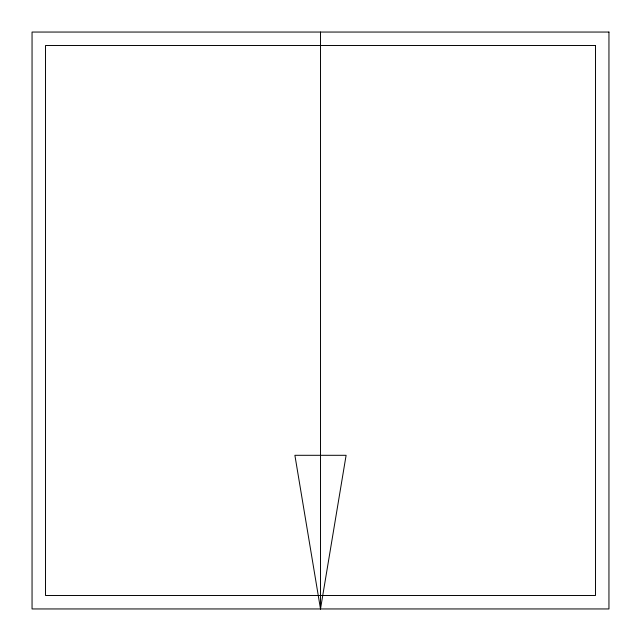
<?xml version="1.0" encoding="UTF-8"?>
<svg xmlns="http://www.w3.org/2000/svg" width="641" height="641" viewBox="0 0 641 641"><rect width="100%" height="100%" fill="white"/><g stroke="black" fill="none" stroke-linecap="round" stroke-linejoin="round"><path stroke-width="0.96" d="M320.5 608.95L346.108 455.302L294.892 455.302L320.5 608.95L320.5 32.05M608.95 32.05L32.05 32.05L32.05 608.95L608.95 608.95L608.95 32.05M595.489 45.511L45.511 45.511L45.511 595.489L595.489 595.489L595.489 45.511"/></g></svg>
